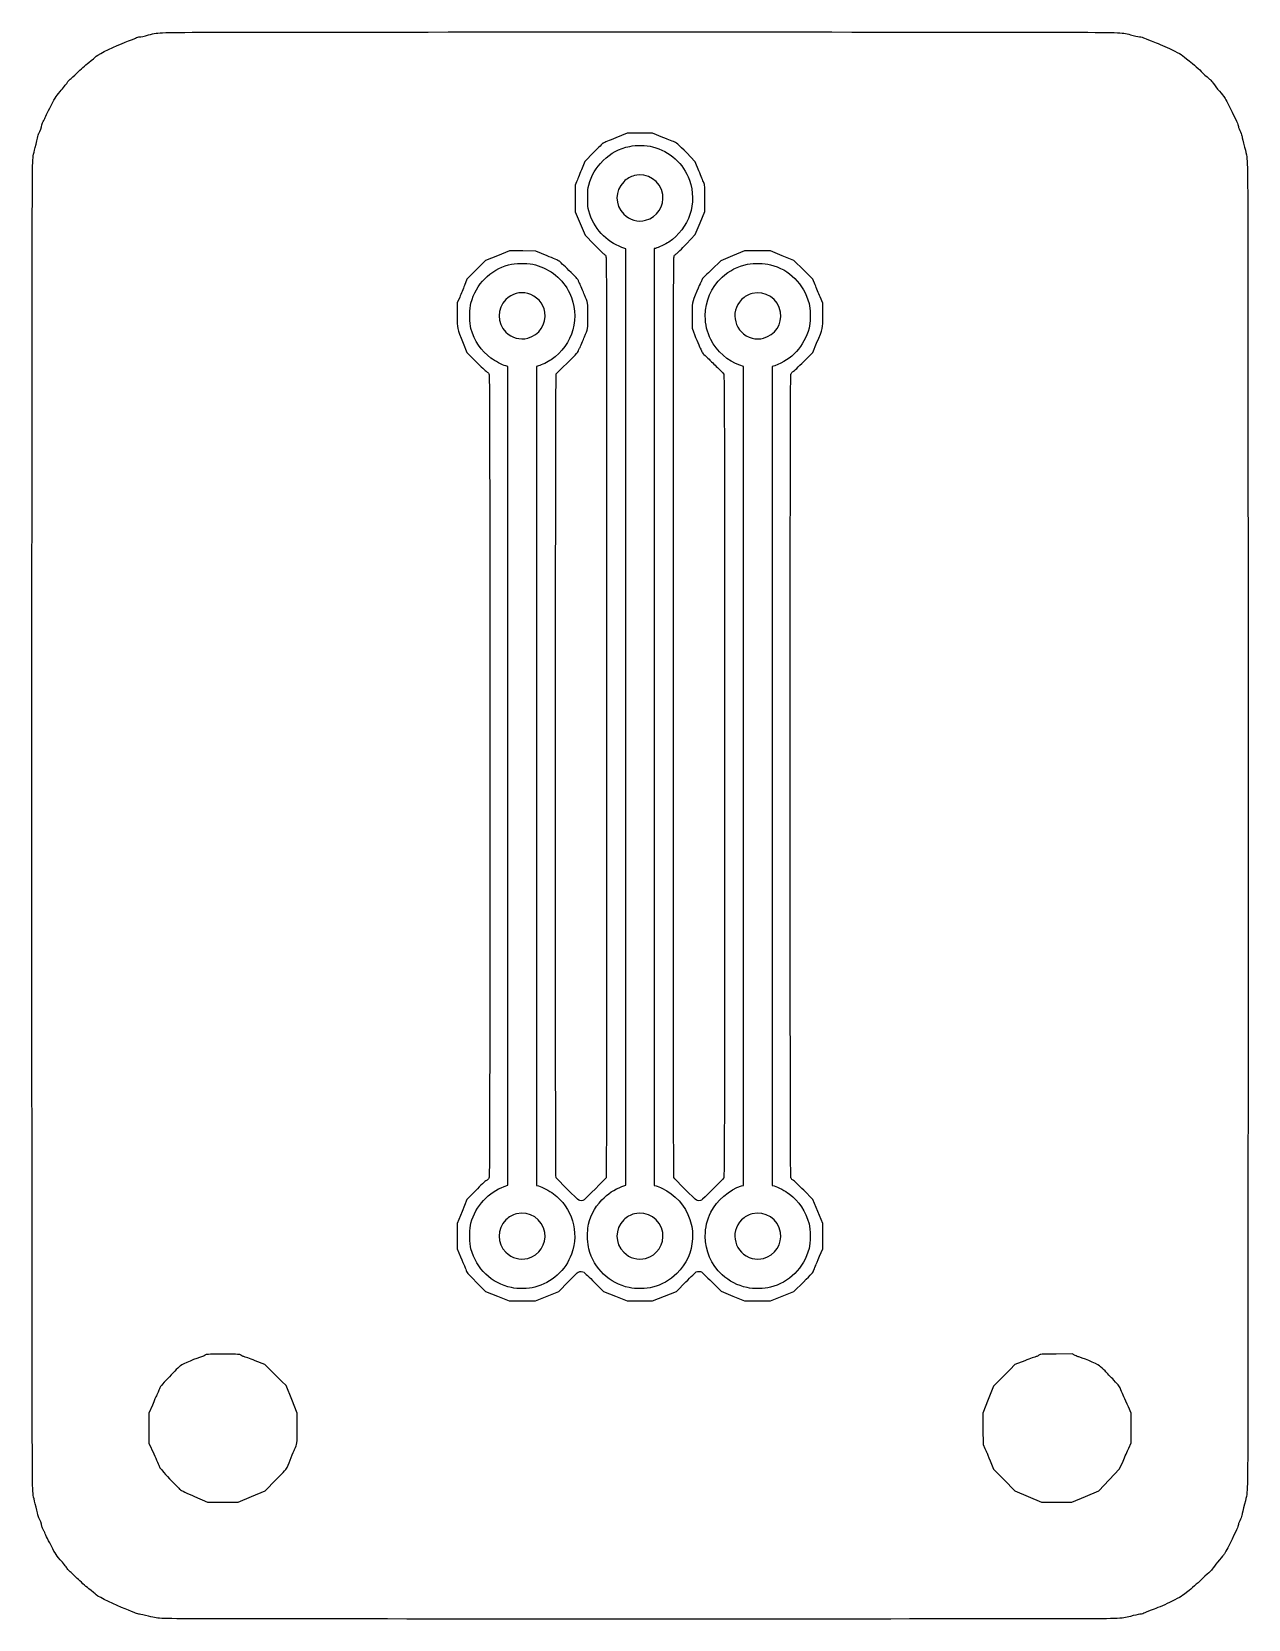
# Model space of a CAD drawing. Extents: x 121.7 to 147.9, y 92.5 to 126.7.
import ezdxf

# ---------------------------------------------------------------- set-up
doc = ezdxf.new("R2010")
doc.units = 0
doc.layers.add('pot_board', color=7, linetype='CONTINUOUS')

msp = doc.modelspace()

# ---------------------------------------------------------------- linework, layer by layer
at = {"layer": 'pot_board', "color": 7}
for p, q in [((134.540558, 124.541922), (134.294439, 124.441116)), ((134.814324, 124.541922), (134.540558, 124.541922)), ((135.08809, 124.541922), (134.814324, 124.541922)), ((135.309038, 124.450962), (135.08809, 124.541922)), ((133.62499, 123.933366), (133.551944, 123.748165)), ((133.814598, 124.125669), (133.62499, 123.933366)), ((136.007101, 123.922797), (135.906182, 124.02863)), ((136.085188, 123.727005), (136.007101, 123.922797)), ((133.448757, 123.492398), (133.418629, 123.421831)), ((133.418629, 123.421831), (133.419335, 123.132564)), ((133.419335, 123.132564), (133.42004, 122.843297)), ((133.42004, 122.843297), (133.527888, 122.592313)), ((136.109417, 122.606499), (136.212605, 122.854522)), ((136.212605, 122.854522), (136.212605, 123.137002)), ((133.527888, 122.592313), (133.635732, 122.341333)), ((134.937077, 122.663737), (134.936939, 122.663737)), ((136.00623, 122.358478), (136.109417, 122.606499)), ((133.635732, 122.341333), (133.819748, 122.149979)), ((135.817113, 122.158654), (136.00623, 122.358478)), ((131.746897, 121.898869), (131.487764, 121.795551)), ((132.00603, 122.002183), (131.746897, 121.898869)), ((132.287924, 122.002056), (132.00603, 122.002183)), ((132.569818, 122.001926), (132.287924, 122.002056)), ((132.811799, 121.899648), (132.569818, 122.001926)), ((134.508632, 122.049561), (134.426639, 122.078524)), ((134.508632, 111.958353), (134.508632, 122.049561)), ((135.149692, 122.05939), (135.122528, 122.052581)), ((135.122528, 122.052581), (135.122528, 111.958903)), ((136.809304, 121.894822), (136.554048, 121.787207)), ((137.064559, 122.002437), (136.809304, 121.894822)), ((137.345018, 122.002321), (137.064559, 122.002437)), ((137.625476, 122.002208), (137.345018, 122.002321)), ((137.879476, 121.900093), (137.625476, 122.002208)), ((138.133476, 121.797981), (137.879476, 121.900093)), ((131.286522, 121.594467), (131.08528, 121.393384)), ((131.487764, 121.795551), (131.286522, 121.594467)), ((136.554048, 121.787207), (136.365484, 121.60359)), ((138.336828, 121.596224), (138.133476, 121.797981)), ((138.540183, 121.394467), (138.336828, 121.596224)), ((131.08528, 121.393384), (131.033273, 121.261092)), ((138.590013, 121.272282), (138.540183, 121.394467)), ((130.930086, 121.005554), (130.878905, 120.882308)), ((130.878905, 120.882308), (130.878905, 120.611808)), ((138.752601, 120.878611), (138.69622, 121.014352)), ((138.752601, 120.61214), (138.752601, 120.878611)), ((135.937459, 120.603705), (135.937459, 120.341083)), ((132.396939, 120.123737), (132.396939, 120.123737)), ((135.937459, 120.341083), (135.968468, 120.258755)), ((137.476939, 120.123733), (137.476939, 120.123737)), ((131.006956, 120.012259), (131.08528, 119.816467)), ((131.08528, 119.816467), (131.281071, 119.619653)), ((138.342709, 119.617762), (138.541358, 119.817226)), ((138.541358, 119.817226), (138.621393, 120.012703)), ((131.968681, 119.511501), (131.923702, 119.524519)), ((131.968649, 110.689323), (131.968681, 119.511501)), ((132.62586, 119.524463), (132.582507, 119.51148)), ((132.582507, 119.51148), (132.582507, 110.688332)), ((137.048684, 119.509561), (136.966692, 119.538524)), ((137.048684, 110.687383), (137.048684, 119.509561)), ((137.71808, 119.529151), (137.662518, 119.509889)), ((137.662518, 119.509889), (137.662518, 110.687549)), ((134.508632, 101.867145), (134.508632, 111.958353)), ((135.122528, 111.958903), (135.122528, 101.865225)), ((131.968617, 101.867144), (131.968649, 110.689323)), ((132.582507, 110.688332), (132.582507, 101.865183)), ((137.048684, 101.865204), (137.048684, 110.687383)), ((137.662518, 110.687549), (137.662518, 101.865208)), ((131.27579, 101.753896), (131.08529, 101.560217)), ((131.886625, 101.838181), (131.968617, 101.867144)), ((132.582507, 101.865183), (132.627486, 101.851883)), ((134.426639, 101.838181), (134.508632, 101.867145)), ((135.122528, 101.865225), (135.165871, 101.852243)), ((137.003705, 101.851869), (137.048684, 101.865204)), ((137.662518, 101.865208), (137.707497, 101.851908)), ((138.540818, 101.560224), (138.342437, 101.759417)), ((130.982103, 101.303451), (130.878915, 101.046689)), ((131.08529, 101.560217), (130.982103, 101.303451)), ((138.646708, 101.301691), (138.540818, 101.560224)), ((138.752601, 101.043154), (138.646708, 101.301691)), ((130.878915, 101.046689), (130.878915, 100.771727)), ((138.752601, 100.7716), (138.752601, 101.043154)), ((130.878915, 100.771727), (130.878915, 100.496762)), ((138.752601, 100.500046), (138.752601, 100.7716)), ((130.878915, 100.496762), (130.948885, 100.324698)), ((132.396801, 100.29057), (132.396939, 100.29057)), ((134.936801, 100.29057), (134.936939, 100.29057)), ((137.476939, 100.290556), (137.476939, 100.29057)), ((138.685168, 100.336971), (138.752601, 100.500046)), ((131.286278, 99.782217), (131.487453, 99.581134)), ((131.487453, 99.581134), (131.741453, 99.47861)), ((132.045096, 99.66083), (132.045107, 99.660851)), ((132.815351, 99.477742), (133.064059, 99.581102)), ((133.064059, 99.581102), (133.265143, 99.783152)), ((133.831351, 99.776855), (134.027143, 99.581123)), ((134.027143, 99.581123), (134.284607, 99.477936)), ((134.585117, 99.660886), (134.585107, 99.660851)), ((135.344768, 99.477809), (135.60406, 99.581127)), ((135.60406, 99.581127), (135.805143, 99.783985)), ((136.360768, 99.785558), (136.567143, 99.581268)), ((136.567143, 99.581268), (136.815851, 99.47789)), ((137.124017, 99.661102), (137.123911, 99.661091)), ((137.879476, 99.476715), (138.133476, 99.578922)), ((138.133476, 99.578922), (138.336874, 99.780725)), ((131.741453, 99.47861), (131.995453, 99.376082)), ((131.995453, 99.376082), (132.281203, 99.375376)), ((132.281203, 99.375376), (132.566953, 99.374671)), ((132.566953, 99.374671), (132.815662, 99.478035)), ((132.815662, 99.478035), (132.815351, 99.477742)), ((134.284607, 99.477936), (134.542071, 99.374748)), ((134.542071, 99.374748), (134.813774, 99.374621)), ((134.813774, 99.374621), (135.085476, 99.374494)), ((135.085476, 99.374494), (135.344768, 99.477809)), ((136.815851, 99.47789), (137.064559, 99.374508)), ((137.064559, 99.374508), (137.345018, 99.374508)), ((137.345018, 99.374508), (137.625476, 99.374508)), ((137.625476, 99.374508), (137.879476, 99.476715)), ((144.128684, 98.232644), (143.785721, 98.229469)), ((144.189665, 98.200506), (144.128684, 98.232644)), ((126.734316, 98.004221), (126.523104, 98.085677)), ((126.830021, 97.906988), (126.734316, 98.004221)), ((142.895976, 98.004143), (142.79403, 97.899714)), ((143.107643, 98.085596), (142.895976, 98.004143)), ((127.191636, 97.548248), (127.099021, 97.638651)), ((127.310056, 97.25236), (127.191636, 97.548248)), ((142.430309, 97.538476), (142.315974, 97.247435)), ((142.527602, 97.633726), (142.430309, 97.538476)), ((127.428477, 96.956471), (127.310056, 97.25236)), ((142.315974, 97.247435), (142.201642, 96.956393)), ((124.306873, 97.130796), (124.232268, 96.957388)), ((124.232268, 96.957388), (124.232268, 96.632998)), ((127.428456, 96.631912), (127.428477, 96.956471)), ((142.201642, 96.956393), (142.204817, 96.617727)), ((145.398934, 96.952498), (145.339488, 97.092093)), ((145.398934, 96.63278), (145.398934, 96.952498)), ((124.232268, 96.632998), (124.232268, 96.308608)), ((142.204817, 96.617727), (142.207992, 96.27906)), ((145.398934, 96.313064), (145.398934, 96.63278)), ((124.232268, 96.308608), (124.336683, 96.076908)), ((142.207992, 96.27906), (142.24768, 96.197339)), ((145.348029, 96.200874), (145.398934, 96.313064)), ((142.358597, 95.925509), (142.42983, 95.749893)), ((145.150226, 95.753301), (145.223674, 95.920994)), ((126.73499, 95.284304), (126.967975, 95.517137)), ((142.42983, 95.749893), (142.662868, 95.516883)), ((142.662868, 95.516883), (142.895909, 95.283877)), ((144.702505, 95.284353), (144.926367, 95.518827)), ((144.926367, 95.518827), (145.150226, 95.753301)), ((125.214634, 95.160885), (125.496976, 95.037476)), ((126.153143, 95.035359), (126.444068, 95.159784)), ((126.444068, 95.159879), (126.73499, 95.284304)), ((126.444068, 95.159784), (126.444068, 95.159879)), ((142.895909, 95.283877), (143.181659, 95.160631)), ((143.181659, 95.160631), (143.467409, 95.037384)), ((144.123576, 95.035268), (144.413009, 95.159632)), ((144.413009, 95.159632), (144.413076, 95.159985)), ((144.413076, 95.159985), (144.702505, 95.284353)), ((125.496976, 95.037476), (125.825059, 95.036418)), ((125.825059, 95.036418), (126.153143, 95.035359)), ((143.467409, 95.037384), (143.795492, 95.036326)), ((143.795492, 95.036326), (144.123576, 95.035268)), ((124.560351, 92.529212), (124.560351, 92.529106))]:
    msp.add_line(p, q, dxfattribs=at)
for points in [[(123.720962, 126.500812), (123.818823, 126.53657), (123.920285, 126.577178), (123.946433, 126.591046)], [(123.946433, 126.591046), (123.972574, 126.60491), (124.010843, 126.616269), (124.031456, 126.616269)], [(124.031456, 126.616269), (124.052058, 126.616269), (124.137836, 126.63479), (124.222041, 126.657435)], [(124.222041, 126.657435), (124.363187, 126.695387), (124.392499, 126.699522), (124.597393, 126.710384)], [(124.597393, 126.710384), (124.913785, 126.727176), (144.717879, 126.72714), (145.033809, 126.710366)], [(145.033809, 126.710366), (145.233722, 126.699747), (145.269356, 126.694879), (145.388351, 126.662064)], [(145.388351, 126.662064), (145.461112, 126.641991), (145.546837, 126.622799), (145.578851, 126.619423)], [(145.578851, 126.619423), (145.610848, 126.615896), (145.659722, 126.601961), (145.687419, 126.588097)], [(123.099202, 126.199582), (123.158426, 126.251603), (123.525033, 126.429216), (123.720962, 126.500812)], [(145.687419, 126.588097), (145.715112, 126.574232), (145.810369, 126.536722), (145.899085, 126.504721)], [(145.899085, 126.504721), (145.987805, 126.472724), (146.155643, 126.399583), (146.272059, 126.342193)], [(146.272059, 126.342193), (146.47364, 126.242819), (146.49154, 126.231431), (146.647768, 126.103197)], [(122.687419, 125.843683), (122.754531, 125.910622), (122.866157, 126.010635), (122.935478, 126.065933)], [(122.935478, 126.065933), (123.004795, 126.121231), (123.078473, 126.181372), (123.099202, 126.199582)], [(146.647768, 126.103197), (146.737991, 126.029138), (146.868959, 125.912531), (146.938809, 125.844067)], [(122.322022, 125.441516), (122.383113, 125.514276), (122.449982, 125.598749), (122.470616, 125.629236)], [(122.470616, 125.629236), (122.491253, 125.659716), (122.52102, 125.693057), (122.536765, 125.703319)], [(122.536765, 125.703319), (122.552499, 125.713585), (122.620303, 125.776743), (122.687419, 125.843683)], [(146.938809, 125.844067), (147.008659, 125.775604), (147.076343, 125.7141), (147.089223, 125.707394)], [(147.089223, 125.707394), (147.1021, 125.700691), (147.127994, 125.672645), (147.146765, 125.64509)], [(147.146765, 125.64509), (147.18284, 125.592117), (147.340518, 125.394632), (147.389571, 125.340978)], [(122.09448, 125.078215), (122.202409, 125.292294), (122.219085, 125.318919), (122.322022, 125.441516)], [(147.389571, 125.340978), (147.405552, 125.323515), (147.466103, 125.213978), (147.524156, 125.097561)], [(121.978018, 124.833581), (121.978018, 124.84106), (122.030426, 124.951162), (122.09448, 125.078215)], [(147.524156, 125.097561), (147.673413, 124.798257), (147.702937, 124.732768), (147.709848, 124.685661)], [(121.840466, 124.471592), (121.845582, 124.505671), (121.8568, 124.541382), (121.865443, 124.550967)], [(121.865443, 124.550967), (121.885057, 124.572734), (121.921097, 124.67166), (121.928699, 124.724661)], [(121.928699, 124.724661), (121.931874, 124.746568), (121.944222, 124.776985), (121.956216, 124.792232)], [(121.956216, 124.792232), (121.968211, 124.807472), (121.978018, 124.826099), (121.978018, 124.833581)], [(147.709848, 124.685661), (147.713023, 124.662837), (147.732778, 124.610103), (147.753352, 124.568454)], [(147.753352, 124.568454), (147.773919, 124.526809), (147.790768, 124.482034), (147.790768, 124.468961)], [(121.725231, 123.832828), (121.73652, 124.050764), (121.73899, 124.067782), (121.784099, 124.235016)], [(121.784099, 124.235016), (121.809993, 124.33106), (121.835365, 124.437517), (121.840466, 124.471592)], [(134.026264, 124.329144), (134.014129, 124.323006), (133.918882, 124.231435), (133.814598, 124.125669)], [(134.021142, 123.949277), (134.191975, 124.11862), (134.3588, 124.208096), (134.594173, 124.256624)], [(134.294439, 124.441116), (134.159075, 124.385673), (134.038396, 124.335286), (134.026264, 124.329144)], [(134.594173, 124.256624), (134.734138, 124.285481), (134.95129, 124.281248), (135.086912, 124.247063)], [(135.086912, 124.247063), (135.45421, 124.154427), (135.753927, 123.884051), (135.87984, 123.531764)], [(135.567032, 124.348321), (135.546677, 124.354742), (135.430563, 124.400931), (135.309038, 124.450962)], [(135.906182, 124.02863), (135.686923, 124.258574), (135.604119, 124.336627), (135.567032, 124.348321)], [(147.790768, 124.468961), (147.790768, 124.455872), (147.814298, 124.353849), (147.843042, 124.242209)], [(147.843042, 124.242209), (147.89471, 124.041574), (147.895448, 124.036413), (147.906606, 123.795811)], [(133.712387, 123.421966), (133.77176, 123.636825), (133.862812, 123.792326), (134.021142, 123.949277)], [(121.725231, 95.406037), (121.708439, 95.730289), (121.708439, 123.508576), (121.725231, 123.832828)], [(133.551944, 123.748165), (133.51177, 123.646304), (133.465334, 123.53121), (133.448757, 123.492398)], [(134.694263, 123.626122), (134.60567, 123.60305), (134.533654, 123.561447), (134.464937, 123.493657)], [(135.304428, 123.221658), (135.255667, 123.511712), (134.973392, 123.698826), (134.694263, 123.626122)], [(135.87984, 123.531764), (136.057912, 123.033543), (135.876665, 122.48812), (135.436039, 122.195093)], [(136.187946, 123.475348), (136.174364, 123.506075), (136.128136, 123.61932), (136.085188, 123.727005)], [(147.906606, 123.795811), (147.922516, 123.453197), (147.922516, 95.785679), (147.906606, 95.443061)], [(133.689951, 123.144943), (133.689951, 123.311871), (133.693126, 123.352712), (133.712387, 123.421966)], [(134.464937, 123.493657), (134.269801, 123.301146), (134.270051, 122.990285), (134.465642, 122.794832)], [(134.936939, 122.663737), (135.18448, 122.72821), (135.346126, 122.973624), (135.304428, 123.221658)], [(136.212605, 123.137002), (136.212605, 123.409826), (136.211899, 123.421394), (136.187946, 123.475348)], [(133.712387, 122.867921), (133.693232, 122.937175), (133.689951, 122.978016), (133.689951, 123.144943)], [(134.426639, 122.078524), (134.084385, 122.199396), (133.814788, 122.497353), (133.712387, 122.867921)], [(134.465642, 122.794832), (134.591069, 122.669406), (134.768943, 122.619943), (134.937077, 122.663737)], [(133.819748, 122.149979), (133.92096, 122.044735), (134.017318, 121.951619), (134.033884, 121.943054)], [(135.436039, 122.195093), (135.366679, 122.148981), (135.209086, 122.074294), (135.149692, 122.05939)], [(135.597688, 121.943153), (135.614375, 121.951761), (135.7131, 122.04875), (135.817113, 122.158654)], [(133.071242, 121.785623), (133.061646, 121.792079), (132.944888, 121.843398), (132.811799, 121.899648)], [(134.033884, 121.943054), (134.050465, 121.934482), (134.071226, 121.913491), (134.080052, 121.896434)], [(134.080052, 121.896434), (134.094375, 121.868741), (134.096104, 120.793023), (134.096104, 111.958169)], [(135.535275, 111.958169), (135.535275, 120.793023), (135.537039, 121.868752), (135.551326, 121.896434)], [(135.551326, 121.896434), (135.560146, 121.913509), (135.58103, 121.934534), (135.597688, 121.943153)], [(131.173065, 120.87987), (131.284274, 121.288313), (131.587028, 121.594936), (131.985314, 121.702488)], [(131.985314, 121.702488), (132.080462, 121.72817), (132.107891, 121.730851), (132.275598, 121.730851)], [(132.275598, 121.730851), (132.442253, 121.730851), (132.471072, 121.728029), (132.563291, 121.703123)], [(132.563291, 121.703123), (132.884125, 121.61635), (133.153633, 121.393581), (133.296544, 121.097036)], [(133.284641, 121.584223), (133.176874, 121.688532), (133.080845, 121.779161), (133.071242, 121.785623)], [(133.486698, 121.363983), (133.482323, 121.385926), (133.425103, 121.448269), (133.284641, 121.584223)], [(136.365484, 121.60359), (136.261771, 121.5026), (136.173224, 121.419973), (136.168709, 121.419973)], [(136.587537, 121.437894), (136.740452, 121.580963), (136.919847, 121.672438), (137.13417, 121.716624)], [(137.13417, 121.716624), (137.274134, 121.745481), (137.491287, 121.741248), (137.626908, 121.707063)], [(137.626908, 121.707063), (138.033965, 121.604398), (138.342067, 121.295336), (138.458353, 120.873026)], [(131.033273, 121.261092), (131.004663, 121.188332), (130.958237, 121.07334), (130.930086, 121.005554)], [(132.396939, 121.086122), (132.228061, 121.130109), (132.054395, 121.081359), (131.924937, 120.953657)], [(133.512556, 121.305182), (133.501691, 121.320705), (133.490049, 121.347159), (133.486698, 121.363983)], [(133.564824, 121.192301), (133.546938, 121.238867), (133.523411, 121.289664), (133.512556, 121.305182)], [(133.620136, 121.056506), (133.607612, 121.084622), (133.582717, 121.145734), (133.564824, 121.192301)], [(136.042471, 121.138565), (135.929793, 120.861222), (135.937459, 120.900271), (135.937459, 120.603705)], [(136.121577, 121.31319), (136.113322, 121.303948), (136.077734, 121.225356), (136.042471, 121.138565)], [(136.14853, 121.374994), (136.141933, 121.350264), (136.129797, 121.322444), (136.121577, 121.31319)], [(136.168709, 121.419973), (136.164193, 121.419973), (136.155127, 121.399723), (136.14853, 121.374994)], [(136.223185, 120.604943), (136.223185, 120.933619), (136.344166, 121.210193), (136.587537, 121.437894)], [(137.844428, 120.681658), (137.795896, 120.970336), (137.512845, 121.158684), (137.235939, 121.086559)], [(138.69622, 121.014352), (138.665211, 121.089014), (138.61742, 121.205082), (138.590013, 121.272282)], [(131.148617, 120.604936), (131.148617, 120.765422), (131.151792, 120.802121), (131.173065, 120.87987)], [(131.924937, 120.953657), (131.730108, 120.76145), (131.730108, 120.448409), (131.924937, 120.256205)], [(132.764428, 120.681658), (132.731196, 120.879362), (132.588716, 121.036172), (132.396939, 121.086122)], [(133.296544, 121.097036), (133.541008, 120.589763), (133.371526, 119.971164), (132.902688, 119.659481)], [(133.694078, 120.604926), (133.694078, 120.885977), (133.69302, 120.893156), (133.620136, 121.056506)], [(137.005504, 120.955026), (136.734084, 120.683606), (136.858957, 120.22413), (137.231399, 120.123828)], [(137.235939, 121.086559), (137.143963, 121.062605), (137.07201, 121.021531), (137.005504, 120.955026)], [(138.458353, 120.873026), (138.477685, 120.802777), (138.481177, 120.761943), (138.481177, 120.604947)], [(130.878905, 120.611808), (130.878905, 120.303272), (130.86557, 120.365651), (131.006956, 120.012259)], [(131.173065, 120.330002), (131.151898, 120.407751), (131.148617, 120.44445), (131.148617, 120.604936)], [(132.396939, 120.123737), (132.64448, 120.18821), (132.806126, 120.433624), (132.764428, 120.681658)], [(133.62014, 120.153345), (133.692904, 120.316696), (133.694078, 120.323875), (133.694078, 120.604926)], [(136.34237, 120.091652), (136.260388, 120.25497), (136.223185, 120.415188), (136.223185, 120.604943)], [(137.476939, 120.123737), (137.723862, 120.188052), (137.88602, 120.434241), (137.844428, 120.681658)], [(138.481177, 120.604947), (138.481177, 120.44795), (138.47765, 120.407116), (138.458353, 120.336871)], [(138.621393, 120.012703), (138.764857, 120.3631), (138.752601, 120.307104), (138.752601, 120.61214)], [(131.602649, 119.692275), (131.390796, 119.849667), (131.244862, 120.066308), (131.173065, 120.330002)], [(131.924937, 120.256205), (132.054364, 120.12852), (132.228103, 120.079759), (132.396939, 120.123737)], [(133.564828, 120.017551), (133.582713, 120.064117), (133.607612, 120.125225), (133.62014, 120.153345)], [(135.968468, 120.258755), (136.027502, 120.102048), (136.103448, 119.922272), (136.126195, 119.885389)], [(136.966692, 119.538524), (136.707855, 119.629915), (136.467053, 119.843278), (136.34237, 120.091652)], [(137.231399, 120.123828), (137.305284, 120.103932), (137.400764, 120.103896), (137.476939, 120.123733)], [(138.458353, 120.336871), (138.350928, 119.946745), (138.084638, 119.65619), (137.71808, 119.529151)], [(133.154325, 119.500759), (133.420005, 119.753673), (133.479752, 119.815931), (133.487139, 119.847572)], [(133.487139, 119.847572), (133.491125, 119.864681), (133.502943, 119.890872), (133.51335, 119.90578)], [(133.51335, 119.90578), (133.523757, 119.920702), (133.546935, 119.970984), (133.564828, 120.017551)], [(136.126195, 119.885389), (136.138754, 119.865034), (136.149055, 119.840206), (136.149091, 119.830254)], [(136.149091, 119.830254), (136.149091, 119.820305), (136.169375, 119.794207), (136.194109, 119.772268)], [(136.194109, 119.772268), (136.218838, 119.750325), (136.267663, 119.703077), (136.302588, 119.667274)], [(131.281071, 119.619653), (131.388757, 119.511406), (131.491694, 119.414318), (131.509823, 119.403904)], [(131.509823, 119.403904), (131.527956, 119.393497), (131.550576, 119.371801), (131.560094, 119.355672)], [(131.923702, 119.524519), (131.842877, 119.547908), (131.688141, 119.628761), (131.602649, 119.692275)], [(132.902688, 119.659481), (132.824421, 119.607446), (132.699531, 119.546536), (132.62586, 119.524463)], [(133.009178, 119.352229), (133.016233, 119.364647), (133.081564, 119.431491), (133.154325, 119.500759)], [(136.302588, 119.667274), (136.337513, 119.631467), (136.418475, 119.553112), (136.482504, 119.493153)], [(136.482504, 119.493153), (136.546534, 119.433195), (136.607222, 119.371904), (136.617371, 119.356949)], [(138.115135, 119.402955), (138.131046, 119.411387), (138.23345, 119.508058), (138.342709, 119.617762)], [(131.560094, 119.355672), (131.576075, 119.328614), (131.577415, 118.665745), (131.577415, 110.688342)], [(133.006356, 102.030558), (132.989316, 102.062379), (132.991998, 119.322268), (133.009178, 119.352229)], [(136.617371, 119.356949), (136.634869, 119.331161), (136.635822, 118.888383), (136.635822, 110.688473)], [(138.054105, 110.688473), (138.054105, 118.387985), (138.055869, 119.328893), (138.070156, 119.356569)], [(138.070156, 119.356569), (138.078976, 119.373643), (138.099225, 119.394517), (138.115135, 119.402955)], [(134.096104, 111.958169), (134.096104, 105.138559), (134.092576, 102.044556), (134.085132, 102.030442)], [(135.545717, 102.031458), (135.538873, 102.044228), (135.535275, 105.470205), (135.535275, 111.958169)], [(131.577415, 110.688342), (131.577415, 102.659208), (131.576004, 102.048222), (131.559847, 102.020578)], [(136.635822, 110.688473), (136.635822, 102.483567), (136.634763, 102.045844), (136.617336, 102.020723)], [(138.070156, 102.020342), (138.055833, 102.04807), (138.054105, 102.98896), (138.054105, 110.688473)], [(131.504284, 101.969207), (131.4834, 101.957318), (131.380565, 101.860417), (131.27579, 101.753896)], [(131.559847, 102.020578), (131.550181, 102.004209), (131.525169, 101.981102), (131.504284, 101.969207)], [(133.493891, 101.543788), (133.468279, 101.557476), (133.019983, 102.005095), (133.006356, 102.030558)], [(134.085132, 102.030442), (134.072256, 102.006382), (133.64809, 101.580671), (133.609274, 101.552855)], [(136.029721, 101.545933), (136.002275, 101.560609), (135.560548, 102.003744), (135.545717, 102.031458)], [(136.617336, 102.020723), (136.596734, 101.991231), (136.163205, 101.559847), (136.138408, 101.544169)], [(138.115135, 101.973952), (138.099225, 101.982383), (138.078986, 102.003267), (138.070156, 102.020342)], [(138.342437, 101.759417), (138.23333, 101.868975), (138.131042, 101.965517), (138.115135, 101.973952)], [(131.444404, 101.541876), (131.575831, 101.681587), (131.723631, 101.780615), (131.886625, 101.838181)], [(132.627486, 101.851883), (132.710576, 101.82733), (132.863745, 101.747394), (132.94837, 101.684409)], [(132.94837, 101.684409), (133.353863, 101.382611), (133.510532, 100.862536), (133.339826, 100.38492)], [(133.991872, 101.55005), (134.118301, 101.683146), (134.267356, 101.781928), (134.426639, 101.838181)], [(135.165871, 101.852243), (135.189718, 101.845117), (135.244932, 101.822998), (135.288588, 101.803084)], [(135.288588, 101.803084), (135.569731, 101.674962), (135.791092, 101.427301), (135.88873, 101.131628)], [(136.342275, 101.285054), (136.470408, 101.541061), (136.742939, 101.774607), (137.003705, 101.851869)], [(137.707497, 101.851908), (137.791941, 101.826967), (137.94588, 101.746248), (138.030186, 101.682719)], [(138.030186, 101.682719), (138.243091, 101.522294), (138.383426, 101.310941), (138.459161, 101.03667)], [(131.172458, 101.048785), (131.224941, 101.239422), (131.317136, 101.406593), (131.444404, 101.541876)], [(132.764428, 100.848492), (132.715808, 101.137692), (132.433346, 101.325648), (132.155939, 101.253392)], [(133.609274, 101.552855), (133.580523, 101.532253), (133.523764, 101.527808), (133.493891, 101.543788)], [(133.693083, 100.942204), (133.725433, 101.167198), (133.829735, 101.379362), (133.991872, 101.55005)], [(135.304428, 100.848492), (135.255808, 101.137692), (134.973346, 101.325648), (134.695939, 101.253392)], [(136.138408, 101.544169), (136.116607, 101.530376), (136.05709, 101.531434), (136.029721, 101.545933)], [(136.223185, 100.771762), (136.223185, 100.961381), (136.260261, 101.121192), (136.342275, 101.285054)], [(137.844428, 100.848492), (137.795808, 101.137692), (137.513346, 101.325648), (137.235939, 101.253392)], [(131.14928, 100.777054), (131.149986, 100.936545), (131.153725, 100.980776), (131.172458, 101.048785)], [(131.925504, 101.121859), (131.730051, 100.926406), (131.729801, 100.615545), (131.924799, 100.423038)], [(132.155939, 101.253392), (132.063963, 101.229439), (131.99201, 101.188365), (131.925504, 101.121859)], [(133.713439, 100.49474), (133.685746, 100.599843), (133.675684, 100.821261), (133.693083, 100.942204)], [(134.465504, 101.121859), (134.270051, 100.926406), (134.269801, 100.615545), (134.464799, 100.423038)], [(134.695939, 101.253392), (134.603963, 101.229439), (134.53201, 101.188365), (134.465504, 101.121859)], [(135.88873, 101.131628), (135.937364, 100.98435), (135.952389, 100.872893), (135.944956, 100.714531)], [(137.005504, 101.121859), (136.734084, 100.850439), (136.858957, 100.390964), (137.231399, 100.290662)], [(137.235939, 101.253392), (137.143963, 101.229439), (137.07201, 101.188365), (137.005504, 101.121859)], [(138.459161, 101.03667), (138.491651, 100.919033), (138.491193, 100.622964), (138.458455, 100.503683)], [(131.172987, 100.496829), (131.151397, 100.575893), (131.148575, 100.609192), (131.14928, 100.777054)], [(132.396939, 100.29057), (132.64448, 100.355044), (132.806126, 100.600457), (132.764428, 100.848492)], [(134.936939, 100.29057), (135.18448, 100.355044), (135.346126, 100.600457), (135.304428, 100.848492)], [(135.944956, 100.714531), (135.93148, 100.427127), (135.816643, 100.170283), (135.610847, 99.967172)], [(136.587537, 99.938812), (136.344166, 100.166512), (136.223185, 100.44309), (136.223185, 100.771762)], [(137.476939, 100.29057), (137.723862, 100.354885), (137.88602, 100.601074), (137.844428, 100.848492)], [(130.948885, 100.324698), (130.987366, 100.230062), (131.022358, 100.147871), (131.026641, 100.142051)], [(132.045107, 99.660851), (131.614206, 99.754055), (131.291355, 100.063526), (131.172987, 100.496829)], [(131.924799, 100.423038), (132.054226, 100.295354), (132.227966, 100.246593), (132.396801, 100.29057)], [(133.339826, 100.38492), (133.213923, 100.032658), (132.914616, 99.762624), (132.546898, 99.669544)], [(134.585107, 99.660851), (134.156203, 99.753621), (133.82523, 100.070246), (133.713439, 100.49474)], [(134.464799, 100.423038), (134.594226, 100.295354), (134.767966, 100.246593), (134.936801, 100.29057)], [(137.231399, 100.290662), (137.305284, 100.270765), (137.400764, 100.27073), (137.476939, 100.290556)], [(138.458455, 100.503683), (138.399075, 100.288037), (138.299049, 100.113564), (138.150843, 99.96714)], [(138.601344, 100.136854), (138.610375, 100.157245), (138.64808, 100.247281), (138.685168, 100.336971)], [(131.026641, 100.142051), (131.030909, 100.13623), (131.045832, 100.09813), (131.059767, 100.057384)], [(131.059767, 100.057384), (131.084391, 99.985343), (131.090635, 99.977758), (131.286278, 99.782217)], [(133.265143, 99.783152), (133.375739, 99.894281), (133.47663, 99.99073), (133.489344, 99.997482)], [(133.489344, 99.997482), (133.522999, 100.015368), (133.578681, 100.012405), (133.609101, 99.991097)], [(133.609101, 99.991097), (133.623636, 99.980902), (133.723666, 99.884509), (133.831351, 99.776855)], [(135.610847, 99.967172), (135.46043, 99.818719), (135.287089, 99.720269), (135.086919, 99.6696)], [(135.805143, 99.783985), (135.915739, 99.895558), (136.01663, 99.992), (136.029344, 99.998297)], [(136.029344, 99.998297), (136.057566, 100.012302), (136.116931, 100.012973), (136.138518, 99.999708)], [(136.138518, 99.999708), (136.147231, 99.994276), (136.247262, 99.897914), (136.360768, 99.785558)], [(137.123911, 99.661091), (136.917381, 99.705728), (136.736635, 99.799313), (136.587537, 99.938812)], [(138.150843, 99.96714), (138.000662, 99.818765), (137.827251, 99.720255), (137.627011, 99.669568)], [(138.336874, 99.780725), (138.514032, 99.956493), (138.543153, 99.990095), (138.562613, 100.04117)], [(138.562613, 100.04117), (138.574889, 100.073414), (138.592317, 100.116481), (138.601344, 100.136854)], [(132.546898, 99.669544), (132.417383, 99.636771), (132.175769, 99.632562), (132.045096, 99.66083)], [(135.086919, 99.6696), (134.957404, 99.636827), (134.71579, 99.632618), (134.585117, 99.660886)], [(137.627011, 99.669568), (137.496935, 99.636654), (137.255934, 99.63258), (137.124017, 99.661102)], [(125.442984, 98.203043), (125.424921, 98.190166), (125.38921, 98.174856), (125.363609, 98.169035)], [(125.830351, 98.226467), (125.481405, 98.226467), (125.475291, 98.226114), (125.442984, 98.203043)], [(126.217288, 98.20336), (126.185538, 98.226009), (126.17788, 98.226467), (125.830351, 98.226467)], [(126.280788, 98.173692), (126.263679, 98.17729), (126.235107, 98.19066), (126.217288, 98.20336)], [(143.411198, 98.203046), (143.393841, 98.190205), (143.366067, 98.17687), (143.349476, 98.173378)], [(143.785721, 98.229469), (143.451086, 98.226647), (143.441988, 98.225836), (143.411198, 98.203046)], [(144.268426, 98.168333), (144.258654, 98.168333), (144.223204, 98.182832), (144.189665, 98.200506)], [(124.91103, 97.977625), (124.887535, 97.958751), (124.78107, 97.852089), (124.674418, 97.740593)], [(125.363609, 98.169035), (125.278053, 98.149562), (124.95493, 98.012906), (124.91103, 97.977625)], [(126.523104, 98.085677), (126.406938, 98.130476), (126.297898, 98.170086), (126.280788, 98.173692)], [(127.099021, 97.638651), (126.989575, 97.745483), (126.956965, 97.778016), (126.830021, 97.906988)], [(142.79403, 97.899714), (142.684355, 97.787368), (142.674795, 97.777822), (142.527602, 97.633726)], [(143.349476, 98.173378), (143.332895, 98.16985), (143.224059, 98.130399), (143.107643, 98.085596)], [(144.716309, 97.977357), (144.665128, 98.015234), (144.306188, 98.168284), (144.268426, 98.168333)], [(144.837411, 97.865399), (144.799911, 97.905439), (144.745414, 97.95582), (144.716309, 97.977357)], [(145.027911, 97.66487), (144.960636, 97.735122), (144.874911, 97.825359), (144.837411, 97.865399)], [(124.674418, 97.740593), (124.484476, 97.542022), (124.479794, 97.536032), (124.445998, 97.44825)], [(145.180226, 97.458495), (145.153345, 97.528959), (145.137509, 97.550418), (145.027911, 97.66487)], [(124.396486, 97.331417), (124.388231, 97.316459), (124.347905, 97.226173), (124.306873, 97.130796)], [(124.445998, 97.44825), (124.427019, 97.398956), (124.404741, 97.346382), (124.396486, 97.331417)], [(145.245134, 97.30577), (145.225943, 97.346516), (145.196726, 97.415241), (145.180226, 97.458495)], [(145.339488, 97.092093), (145.306785, 97.168868), (145.264336, 97.265024), (145.245134, 97.30577)], [(127.370314, 96.173304), (127.430301, 96.298381), (127.428434, 96.283657), (127.428456, 96.631912)], [(127.218571, 95.797596), (127.246934, 95.874311), (127.353723, 96.138711), (127.370314, 96.173304)], [(142.24768, 96.197339), (142.269517, 96.152391), (142.287367, 96.112358), (142.287367, 96.108372)], [(145.223674, 95.920994), (145.264071, 96.013224), (145.320032, 96.139169), (145.348029, 96.200874)], [(124.336683, 96.076908), (124.394112, 95.949474), (124.450828, 95.822971), (124.462713, 95.795786)], [(126.967975, 95.517137), (127.153836, 95.702878), (127.204523, 95.759605), (127.218571, 95.797596)], [(142.287367, 96.108372), (142.287367, 96.104385), (142.319435, 96.0221), (142.358597, 95.925509)], [(124.462713, 95.795786), (124.477812, 95.761249), (124.543185, 95.684763), (124.679795, 95.541786)], [(124.679795, 95.541786), (124.787304, 95.429271), (124.888096, 95.325304), (124.903777, 95.310752)], [(121.784099, 95.003849), (121.739, 95.171084), (121.73651, 95.188102), (121.725231, 95.406037)], [(124.903777, 95.310752), (124.91944, 95.296217), (125.059345, 95.228759), (125.214634, 95.160885)], [(147.906606, 95.443061), (147.895458, 95.20246), (147.894717, 95.197299), (147.843042, 94.996663)], [(121.840466, 94.767277), (121.835351, 94.801355), (121.809986, 94.907806), (121.784099, 95.003849)], [(147.843042, 94.996663), (147.814291, 94.885023), (147.790768, 94.782986), (147.790768, 94.769912)], [(121.865443, 94.687902), (121.8568, 94.697497), (121.845546, 94.733202), (121.840466, 94.767277)], [(121.928699, 94.514204), (121.921115, 94.567206), (121.885064, 94.666146), (121.865443, 94.687902)], [(121.956216, 94.446633), (121.944222, 94.461873), (121.931839, 94.492286), (121.928699, 94.514204)], [(121.978018, 94.405284), (121.978018, 94.412763), (121.968211, 94.43139), (121.956216, 94.446633)], [(147.709848, 94.553211), (147.702933, 94.506105), (147.673413, 94.440615), (147.524156, 94.141311)], [(147.753352, 94.670418), (147.732785, 94.628769), (147.713196, 94.576025), (147.709848, 94.553211)], [(147.790768, 94.769912), (147.790768, 94.756824), (147.77394, 94.712063), (147.753352, 94.670418)], [(122.09448, 94.16065), (122.030426, 94.287703), (121.978018, 94.397791), (121.978018, 94.405284)], [(122.322022, 93.797349), (122.219085, 93.919947), (122.202409, 93.946571), (122.09448, 94.16065)], [(147.524156, 94.141311), (147.466103, 94.024894), (147.405538, 93.915357), (147.389571, 93.897894)], [(122.470616, 93.609629), (122.449978, 93.640109), (122.383113, 93.724589), (122.322022, 93.797349)], [(147.389571, 93.897894), (147.340518, 93.844241), (147.18284, 93.646756), (147.146765, 93.593782)], [(122.536765, 93.535546), (122.521031, 93.545812), (122.491253, 93.579146), (122.470616, 93.609629)], [(122.687419, 93.395183), (122.620303, 93.462122), (122.552509, 93.525287), (122.536765, 93.535546)], [(147.089223, 93.531478), (147.076347, 93.524776), (147.008659, 93.463269), (146.938809, 93.394805)], [(147.146765, 93.593782), (147.127997, 93.56623), (147.1021, 93.538185), (147.089223, 93.531478)], [(122.935478, 93.172933), (122.866157, 93.228231), (122.754531, 93.328243), (122.687419, 93.395183)], [(123.099202, 93.039283), (123.078459, 93.057486), (123.004795, 93.117635), (122.935478, 93.172933)], [(146.647768, 93.135676), (146.49154, 93.007441), (146.47364, 92.996053), (146.272059, 92.896679)], [(146.938809, 93.394805), (146.868959, 93.326342), (146.737991, 93.209734), (146.647768, 93.135676)], [(123.720962, 92.738053), (123.525033, 92.809646), (123.158426, 92.987262), (123.099202, 93.039283)], [(123.946433, 92.647819), (123.920292, 92.661684), (123.818823, 92.702295), (123.720962, 92.738053)], [(145.896351, 92.733266), (145.806128, 92.700775), (145.715641, 92.664396), (145.695268, 92.65242)], [(146.272059, 92.896679), (146.155643, 92.83929), (145.986574, 92.765753), (145.896351, 92.733266)], [(124.030976, 92.622596), (124.010621, 92.622596), (123.972581, 92.633955), (123.946433, 92.647819)], [(124.226853, 92.580442), (124.139473, 92.60362), (124.051328, 92.622596), (124.030976, 92.622596)], [(124.560351, 92.529106), (124.407849, 92.537114), (124.365597, 92.543641), (124.226853, 92.580442)], [(145.033809, 92.528506), (144.762619, 92.514113), (124.834527, 92.514678), (124.560351, 92.529212)], [(145.388351, 92.576597), (145.269744, 92.544071), (145.233065, 92.539086), (145.033809, 92.528506)], [(145.589434, 92.621763), (145.551599, 92.616895), (145.461112, 92.59654), (145.388351, 92.576597)], [(145.695268, 92.65242), (145.674877, 92.640425), (145.62727, 92.626632), (145.589434, 92.621763)]]:
    msp.add_open_spline(points, degree=3, dxfattribs=at)

doc.saveas('drawing.dxf')
